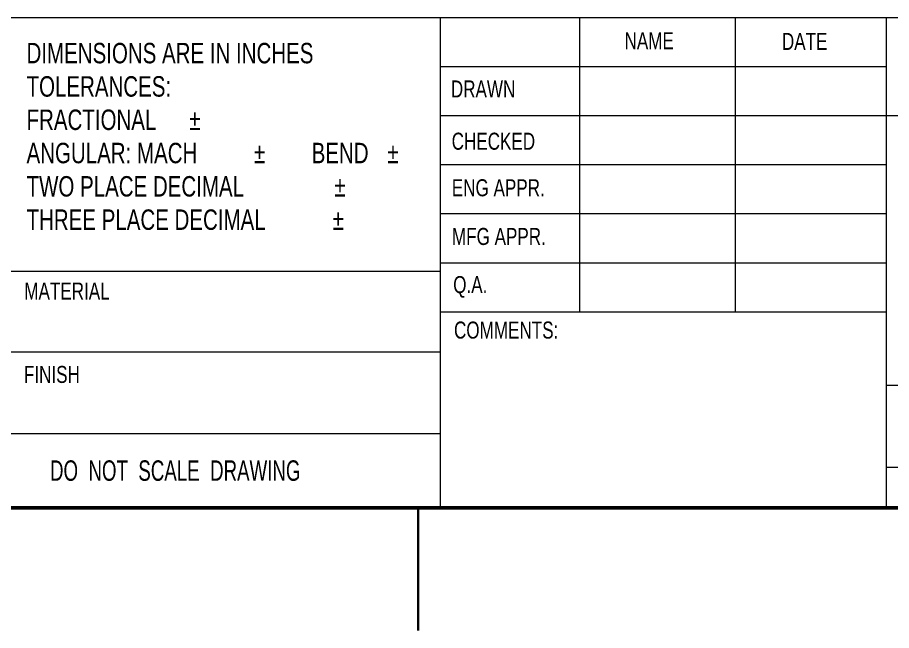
# Model space of a CAD drawing. Header units: inches. Extents: x 0.1 to 8.4, y 0.1 to 10.9.
# Drawn here: x 3.024 to 5.698, y 0.125 to 2 of the extents above; entities that cross this region are included whole.
import ezdxf

# ---------------------------------------------------------------- set-up
doc = ezdxf.new("R2010")
doc.units = ezdxf.units.IN
doc.header["$MEASUREMENT"] = 0
doc.styles.add('SLDTEXTSTYLE0', font='TXT', dxfattribs={"width": 0.75})
doc.styles.add('SLDTEXTSTYLE2', font='TXT', dxfattribs={"width": 0.684783})

# ---------------------------------------------------------------- blocks, each defined once
blk = doc.blocks.new('SW_NOTE_1')
at = {"color": 0, "linetype": 'Continuous', "lineweight": 0, "char_height": 0.0625, "attachment_point": 1, "style": 'SLDTEXTSTYLE0'}
for s, insert in [('DIMENSIONS ARE IN INCHES', (0, 0.0806)), ('TOLERANCES:', (0, -0.0213)), ('FRACTIONAL', (0, -0.1232)), ('%%p', (0.4977, -0.1232)), ('ANGULAR: MACH', (0, -0.225)), ('%%p', (0.6956, -0.225)), ('BEND', (0.8723, -0.225)), ('%%p', (1.1037, -0.225)), ('TWO PLACE DECIMAL', (0, -0.3269)), ('%%p', (0.9418, -0.3269)), ('THREE PLACE DECIMAL', (0, -0.4288)), ('%%p', (0.9363, -0.4288))]:
    blk.add_mtext(s, dxfattribs=dict(at, insert=insert))

msp = doc.modelspace()

# ---------------------------------------------------------------- linework, layer by layer
at = {"color": 7, "linetype": 'Continuous', "lineweight": 18}
for p, q in [((3, 2), (8, 2)), ((4.317, 2), (4.317, 0.5)), ((4.7435, 2), (4.7435, 1.1)), ((5.2195, 2), (5.2195, 1.1)), ((5.6816, 2), (5.6816, 0.5)), ((4.317, 1.85), (5.6816, 1.85)), ((4.317, 1.7), (8, 1.7)), ((4.317, 1.55), (5.6816, 1.55)), ((4.317, 1.4), (5.6816, 1.4)), ((4.317, 1.25), (5.6816, 1.25)), ((4.317, 1.2226), (3, 1.2226)), ((4.317, 1.1), (5.6816, 1.1)), ((3, 0.9774), (4.317, 0.9774)), ((5.6816, 0.875), (8, 0.875)), ((3, 0.7274), (4.317, 0.7274)), ((5.6816, 0.625), (8, 0.625))]:
    msp.add_line(p, q, dxfattribs=at)
at = {"color": 7, "linetype": 'Continuous', "lineweight": 50}
msp.add_line((8, 0.5), (0.5, 0.5), dxfattribs=at)
at = {"color": 7, "linetype": 'Continuous', "lineweight": 25}
for p, q in [((4.25, 0.125), (4.25, 0.5)), ((4.25, 0.5), (4.25, 0.125))]:
    msp.add_line(p, q, dxfattribs=at)

# ---------------------------------------------------------------- block references
at = {"color": 7, "linetype": 'Continuous', "lineweight": 0}
msp.add_blockref('SW_NOTE_1', (3.0517, 1.8417), dxfattribs=at)

# ---------------------------------------------------------------- texts
at = {"color": 7, "linetype": 'Continuous', "lineweight": 0, "attachment_point": 1}
for s, insert, char_height, style in [('NAME', (4.8812, 1.9548), 0.05208, 'SLDTEXTSTYLE0'), ('DATE', (5.3626, 1.9528), 0.05208, 'SLDTEXTSTYLE0'), ('DRAWN', (4.3498, 1.8074), 0.05208, 'SLDTEXTSTYLE0'), ('CHECKED', (4.3522, 1.6476), 0.05208, 'SLDTEXTSTYLE0'), ('ENG APPR.', (4.3527, 1.5052), 0.05208, 'SLDTEXTSTYLE0'), ('MFG APPR.', (4.3531, 1.3563), 0.05208, 'SLDTEXTSTYLE0'), ('Q.A.', (4.357, 1.209), 0.05208, 'SLDTEXTSTYLE0'), ('MATERIAL', (3.0448, 1.1894), 0.05208, 'SLDTEXTSTYLE0'), ('COMMENTS:', (4.3594, 1.07), 0.05208, 'SLDTEXTSTYLE0'), ('FINISH', (3.0436, 0.9343), 0.05208, 'SLDTEXTSTYLE0'), ('DO  NOT  SCALE  DRAWING', (3.1234, 0.6454), 0.0625, 'SLDTEXTSTYLE2')]:
    msp.add_mtext(s, dxfattribs=dict(at, insert=insert, char_height=char_height, style=style))

doc.saveas('drawing.dxf')
